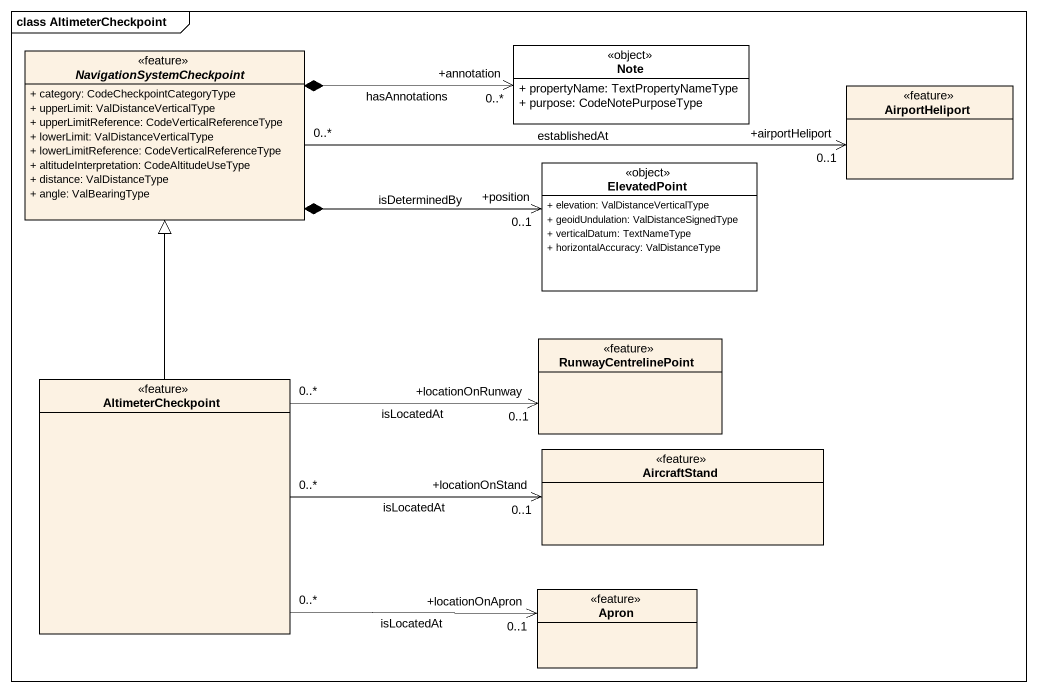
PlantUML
@startuml
mainframe class AltimeterCheckpoint
hide circle
hide empty members
skinparam classAttributeIconSize 0
abstract class NavigationSystemCheckpoint <<feature>> {
  + category: CodeCheckpointCategoryType
  + upperLimit: ValDistanceVerticalType
  + upperLimitReference: CodeVerticalReferenceType
  + lowerLimit: ValDistanceVerticalType
  + lowerLimitReference: CodeVerticalReferenceType
  + altitudeInterpretation: CodeAltitudeUseType
  + distance: ValDistanceType
  + angle: ValBearingType
}
class "Note" as Note_ <<object>> #FFFFFF {
  + propertyName: TextPropertyNameType
  + purpose: CodeNotePurposeType
}
class AirportHeliport <<feature>>
class ElevatedPoint <<object>> #FFFFFF {
  + elevation: ValDistanceVerticalType
  + geoidUndulation: ValDistanceSignedType
  + verticalDatum: TextNameType
  + horizontalAccuracy: ValDistanceType
}
class RunwayCentrelinePoint <<feature>>
class AltimeterCheckpoint <<feature>>
class AircraftStand <<feature>>
class Apron <<feature>>
NavigationSystemCheckpoint *-right-> "+annotation\n0..*" Note_ : hasAnnotations
NavigationSystemCheckpoint "0..*" -right-> "+airportHeliport\n0..1" AirportHeliport : establishedAt
NavigationSystemCheckpoint *-right-> "+position\n0..1" ElevatedPoint : isDeterminedBy
AltimeterCheckpoint -up-|> NavigationSystemCheckpoint
AltimeterCheckpoint "0..*" -right-> "+locationOnRunway\n0..1" RunwayCentrelinePoint : isLocatedAt
AltimeterCheckpoint "0..*" -right-> "+locationOnStand\n0..1" AircraftStand : isLocatedAt
AltimeterCheckpoint "0..*" -right-> "+locationOnApron\n0..1" Apron : isLocatedAt
@enduml
